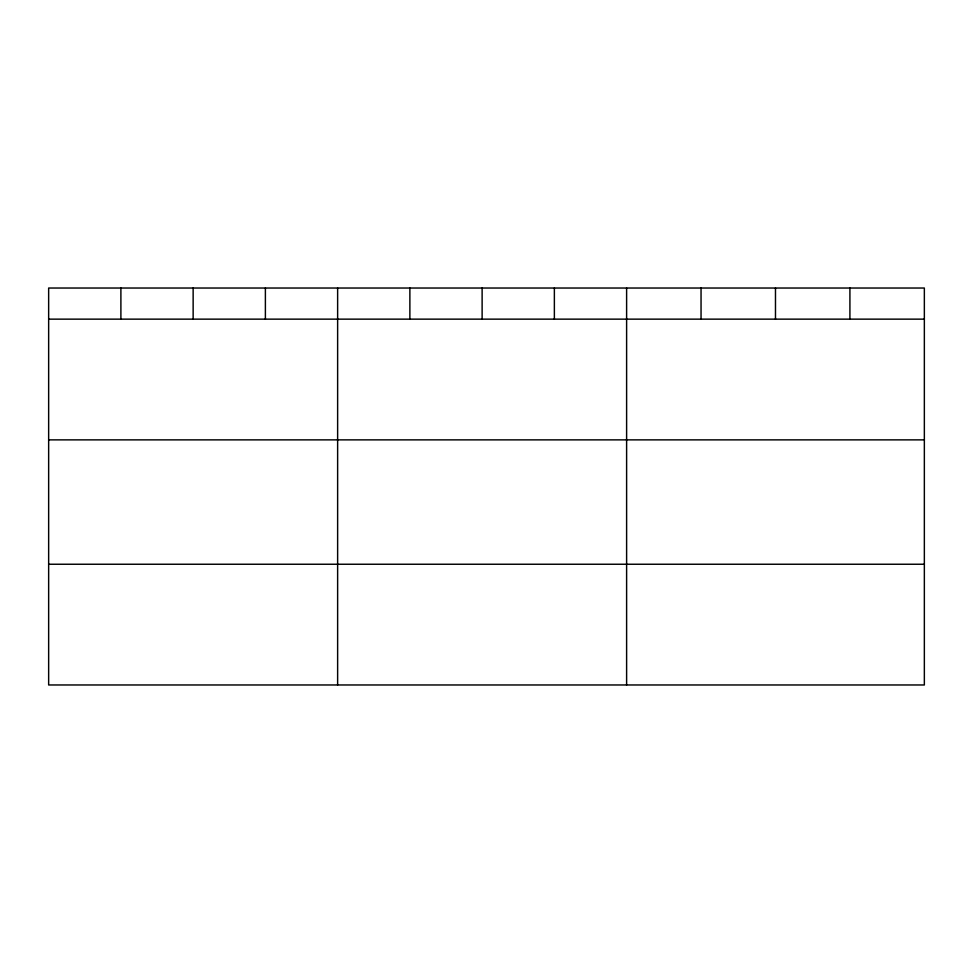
<?xml version="1.0" encoding="UTF-8"?>
<svg xmlns="http://www.w3.org/2000/svg" width="973" height="973" viewBox="0 0 973 973"><rect width="100%" height="100%" fill="white"/><g stroke="black" fill="none" stroke-linecap="round" stroke-linejoin="round"><path stroke-width="1.46" d="M924.35 439.869L924.35 288.032L48.65 288.032L48.65 684.968L924.35 684.968L924.35 439.869L48.65 439.869M48.65 319.144L924.35 319.144M48.65 564.243L924.35 564.243M849.915 288.032L849.915 319.144M775.481 288.032L775.481 319.144M701.047 288.032L701.047 319.144M626.612 288.032L626.612 684.968M554.367 288.032L554.367 319.144M482.121 288.032L482.121 319.144M409.876 288.032L409.876 319.144M337.631 288.032L337.631 684.968M265.386 288.032L265.386 319.144M193.141 288.032L193.141 319.144M120.895 288.032L120.895 319.144"/></g></svg>
